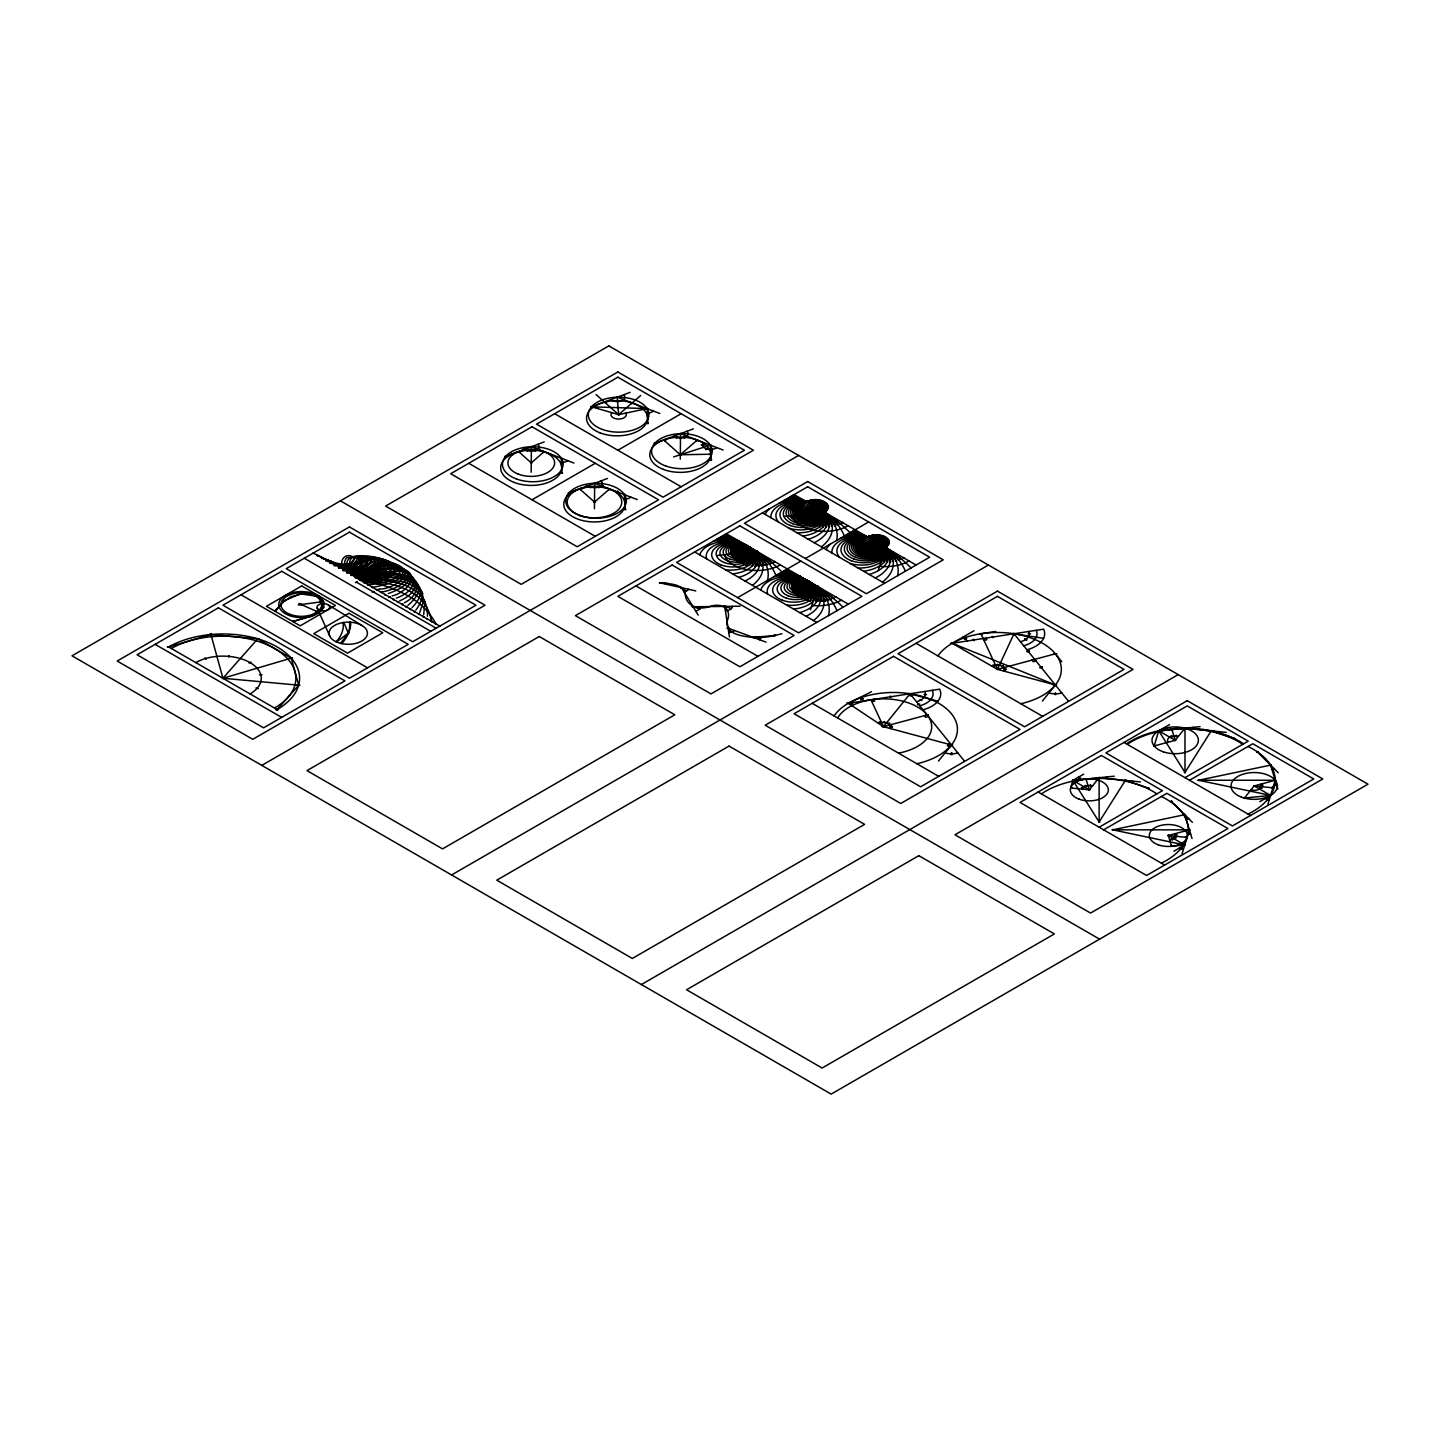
<?xml version="1.0" encoding="UTF-8"?>
<svg xmlns="http://www.w3.org/2000/svg" width="1440" height="1440" viewBox="0 0 1440 1440"><rect width="100%" height="100%" fill="white"/><g stroke="black" fill="none" stroke-linecap="round" stroke-linejoin="round"><path stroke-width="1.5" d="M531.162 472.23L531.414 446.742L573.984 463.068M594.432 508.752L594.666 483.264L637.254 499.59M680.292 459.18L680.526 433.692L723.114 450.018M755.28 566.064L756.828 551.34L736.704 542.232M823.068 526.932L824.616 512.208L804.492 503.1M816.282 601.29L817.83 586.548L797.706 577.458M884.07 562.158L885.618 547.416L865.494 538.326M884.016 723.006L884.25 721.53M1090.152 786.222L1090.494 784.764M1176.012 736.65L1176.336 735.192M423.72 614.466L424.854 601.524L420.066 591.588A38.664 22.32 0 0 0 403.974 582.12L385.434 579.114L359.946 580.032L343.764 567.558L334.656 565.416M228.726 657.126L229.122 655.668M1083.744 774.144L1072.908 780.408L1070.586 787.968L1089.324 789.876L1099.134 777.726L1106.802 777.726M1072.098 788.13L1070.856 787.104M1169.604 724.572L1158.75 730.836L1154.142 745.974L1175.184 740.304L1184.994 728.172L1192.662 728.172M1185.552 837.252L1187.334 836.532M1182.078 853.704L1189.368 829.836L1112.688 829.836L1184.742 844.974L1173.906 851.238M1271.412 787.68L1273.176 786.96M1267.938 804.132L1275.228 780.264L1198.548 780.264L1270.602 765.126L1273.23 769.284M752.22 565.848L756.828 551.34L734.958 543.69M820.008 526.716L824.616 512.208L802.728 504.558M810.468 609.786L817.83 586.548L795.96 578.916M878.238 570.654L885.618 547.416L863.748 539.784M348.75 632.97L348.984 631.638A61.956 35.766 0 0 0 350.712 623.628L350.658 622.242M419.778 612.396L423.27 601.884L422.442 593.658M973.962 630.774L952.272 643.302L997.452 669.384L1013.994 633.744L1043.622 638.334M1015.47 633.978L1015.074 634.824C1008.612 632.808 1018.782 633.204 1013.724 634.464M749.232 565.416L756.828 551.34L772.596 562.95M817.002 526.284L824.616 512.208L840.384 523.818M810.234 600.642L817.83 586.548L833.598 598.176M878.004 561.51L885.618 547.416L901.386 559.044M340.524 643.338L348.264 633.222L343.854 622.44M346.77 635.868L348.3 633.15L336.528 641.97M1114.236 776.196L1072.908 780.408L1099.134 822.006L1125.36 780.408L1132.56 781.92M1200.096 726.624L1158.75 730.836L1184.994 772.434L1211.22 730.836L1218.42 732.348M415.89 610.02C439.038 579.834 389.916 570.492 369.45 578.016C359.37 584.154 338.022 568.134 346.68 557.64C375.84 554.598 345.78 572.544 334.188 562.5M746.514 546.282L747.864 546.156M747.954 546.624L746.532 546.624M807.516 581.49L809.01 581.49M808.902 581.886L807.57 581.868M746.334 564.786L756.828 551.34L770.058 563.958M814.122 525.654L824.616 512.208L837.828 524.826M807.336 600.012L817.83 586.548L831.06 599.184M875.124 560.88L885.618 547.416L898.848 560.052M871.506 691.704L848.34 703.296L883.458 726.678L910.062 693.756L937.872 701.244M911.448 694.134L909.414 694.548M912.852 694.494L911.538 696.114L908.766 695.358M948.654 744.228L947.358 745.848L950.148 746.586M950.058 744.606L949.41 745.416L950.796 745.794M938.484 761.04L951.444 744.984L883.458 726.678L870.984 699.804M1053.99 684.612L1053.342 685.404L1054.728 685.782M1042.416 701.028L1055.376 684.972L952.272 643.302L1043.622 629.172A30.672 17.712 0 0 1 1026.954 649.8M412.092 607.518C440.298 578.952 389.16 567.558 369.036 577.458C359.1 585.702 337.734 564.804 351.144 556.956C380.628 556.182 348.696 573.048 337.374 563.796M257.742 638.802L222.93 678.258L210.924 634.536L168.696 646.956L277.146 709.56L298.674 685.188L291.258 658.152L257.742 638.802L210.924 634.536M1180.62 849.564L1181.79 848.25M1266.48 799.992L1267.65 798.678M527.112 451.278L528.336 449.982M590.382 487.8L591.606 486.504M676.242 438.228L677.466 436.932M705.69 449.55L706.95 448.254M706.14 449.694L707.4 448.416M743.598 563.958L756.828 551.34L767.322 564.786M811.386 524.826L824.616 512.208L835.11 525.654M804.6 599.184L817.83 586.548L828.324 600.012M872.388 560.052L885.618 547.416L896.112 560.88M408.006 605.304C442.944 575.388 382.806 564.858 363.042 578.898C349.182 580.14 341.028 550.764 363.348 556.56C379.35 571.266 336.06 567.63 330.912 561.222M405.936 606.546L406.8 606.402M538.362 450.288L539.784 449.064M544.176 451.638L531.252 462.87L518.544 451.566M545.454 452.124L543.33 452.376M630.126 392.346L591.534 406.8L618.624 414.648L640.656 395.514M633.438 403.38L631.314 403.632M601.2 486.648L602.622 485.424M601.632 486.81L603.036 485.586M609.57 488.988L594.486 502.092L579.654 488.88M610.848 489.474L608.724 489.726M616.104 492.372L617.526 491.148M616.536 492.534L617.94 491.31M663.732 439.992L680.328 454.752L697.212 440.082M698.472 440.586L696.348 440.82M294.75 621.018L311.4 616.176L323.37 607.23L318.96 596.466L314.874 594.702L302.904 593.532L290.772 596.79L282.78 602.19L275.274 610.902L284.58 600.66L300.348 593.838L319.158 596.592L323.82 601.776L322.92 607.482M404.37 602.712C424.926 592.938 417.582 569.862 395.226 571.356C384.804 570.708 374.544 573.624 365.094 577.764C357.588 583.38 349.92 569.358 351.486 562.41C355.626 554.238 369.954 554.004 375.3 560.7C373.86 571.482 357.876 569.52 349.65 568.638C336.024 570.06 341.784 550.278 353.142 556.956C358.128 567.234 336.042 564.318 330.678 561.132M316.332 611.262L316.566 612.306M402.822 603.864L401.706 604.098M741.06 562.95L756.828 551.34L764.442 565.416M808.848 523.818L824.616 512.208L832.212 526.284M802.062 598.176L817.83 586.548L825.444 600.642M869.85 559.044L885.618 547.416L893.214 561.51M1001.376 666.468L1003.014 665.334M1001.754 666.648L1003.41 665.532M313.074 553.014L314.046 553.014M314.01 553.5L328.5 560.412M168.228 646.704L169.182 646.704M169.146 647.208L168.246 647.208M317.286 555.444L318.258 555.444M318.168 555.984L317.358 555.966M321.516 557.874L332.01 561.762M322.38 558.414L321.534 558.378M325.728 560.304L326.7 560.304M337.392 564.282L325.728 560.79M210.456 634.284L211.41 634.284M211.41 634.77L210.474 634.788M329.94 562.752L330.912 562.752M329.94 563.238C341.262 565.254 366.066 575.46 371.394 559.89C357.606 547.65 346.068 571.302 359.946 580.032L439.452 625.932M505.188 456.138L506.16 456.138M506.16 456.624L505.224 456.642M334.17 565.182L335.124 565.182M591.048 406.566L592.002 406.566M335.034 565.722L334.224 565.704M591.912 407.106L591.102 407.088M530.928 446.49L531.882 446.49M284.094 600.408L285.066 600.408M531.864 446.994L531.018 447.03M338.382 567.612L339.354 567.612M285.03 600.912L284.202 600.948M339.246 568.152L338.418 568.116M299.862 593.604L300.834 593.604M616.788 396.936L617.742 396.936M300.798 594.108L299.898 594.108M617.742 397.404L616.806 397.422M274.788 610.668L275.76 610.668M275.76 611.154L274.824 611.172M342.594 570.042L343.566 570.042M343.53 570.546L342.702 570.582M346.824 572.49L347.778 572.49M347.76 572.994L346.824 572.976M300.852 604.314L301.806 604.314M301.716 604.854L300.906 604.836M530.766 462.636L531.738 462.636M351.036 574.92L352.008 574.92M531.702 463.14L530.838 463.158M318.474 596.232L319.446 596.232M351.972 575.424L351.072 575.424M319.41 596.736L318.474 596.718M355.248 577.35L356.22 577.35M618.138 414.414L619.11 414.414M257.256 638.568L258.228 638.568M356.112 577.89L355.284 577.854M619.11 414.9L618.174 414.918M258.192 639.072L257.256 639.054M292.86 621.09L293.832 621.09M359.478 579.798C366.534 574.29 392.94 572.004 382.626 559.638C369.486 551.79 351.9 565.65 359.91 579.87C388.926 585.288 421.254 595.62 435.87 623.862M293.796 621.594L292.968 621.63M360.396 580.302L359.568 580.32M560.736 457.938L561.69 457.938M561.672 458.424L560.772 458.424M322.884 606.978L323.856 606.978M363.69 582.228L364.662 582.228M323.748 607.518L313.326 615.348L293.634 621.27M310.824 615.978L311.796 615.978M364.626 582.732L363.69 582.714M646.596 408.366L647.55 408.366M311.76 616.482L310.824 616.446M647.532 408.87L646.65 408.888M367.902 584.658L368.874 584.658M368.766 585.198L367.974 585.18M222.444 678.024L223.416 678.024M223.38 678.51L222.552 678.546M372.114 587.088L373.086 587.088M373.086 587.574L372.114 587.574M561.51 472.68L562.482 472.68M562.446 473.184L561.6 473.22M376.344 589.536L377.298 589.536M377.28 590.04L376.398 590.058M647.37 423.108L648.324 423.108M648.234 423.648L647.424 423.63M380.556 591.966L381.528 591.966M381.492 592.47L380.556 592.452M384.768 594.396L385.254 594.648M385.65 594.936L384.84 594.918M290.772 657.918L291.744 657.918M388.998 596.844L390.366 596.682M291.744 658.404L290.808 658.422M389.862 597.366L389.052 597.348M393.21 599.274L394.182 599.274M394.146 599.778L393.318 599.814M568.458 492.66L569.412 492.66M569.376 493.164L568.458 493.146M397.422 601.704L398.394 601.704M399.636 600.876C434.592 585.414 401.598 560.16 377.406 572.166M654.3 443.088L655.272 443.088M398.358 602.208L397.458 602.208M348.714 633.474L347.814 633.474M655.272 443.574L654.3 443.574M594.18 483.03L595.152 483.03M595.044 483.552L594.252 483.534M402.588 604.638L401.706 604.656M680.04 433.458L681.012 433.458M680.976 433.962L680.04 433.944M406.728 607.104L405.936 607.104M410.076 609.012L411.048 609.012M411.012 609.516L410.184 609.552M414.306 611.442L415.26 611.442M415.26 611.928L414.324 611.946M298.188 684.936L299.16 684.936M594 501.858L594.972 501.858M299.16 685.422L298.224 685.44M594.882 502.38L594.036 502.344M418.518 613.872L419.49 613.872M419.382 614.412L418.572 614.394M679.842 454.518L680.814 454.518M680.778 455.022L679.878 455.022M422.73 616.32L423.702 616.32M423.666 616.824L422.802 616.842M276.678 709.326L277.632 709.326M623.988 494.46L624.96 494.46M277.614 709.83L276.768 709.866M624.96 494.946L624.024 494.964M427.878 619.254L427.014 619.272M709.848 444.888L710.82 444.888M710.784 445.392L709.884 445.392M431.172 621.18L432.126 621.18M432.126 621.666L431.208 621.684M435.384 623.628L436.356 623.628M436.248 624.15L435.42 624.132M624.762 509.202L625.734 509.202M438.966 625.698L439.938 625.698M625.698 509.706L624.834 509.724M439.83 626.22L439.002 626.184M710.622 459.63L711.594 459.63M711.558 460.134L710.658 460.134M736.218 541.998L737.19 541.998M738.27 540.648L739.242 540.648M734.472 543.456L735.444 543.456M733.032 545.04L734.004 545.04M737.082 542.52L736.29 542.502M735.444 543.942L734.508 543.96M731.934 546.696L732.906 546.696M733.896 545.58L733.068 545.544M806.058 501.516L807.012 501.516A13.158 7.596 0 0 1 826.506 508.482A13.158 7.596 0 0 1 806.454 514.746A13.158 7.596 0 0 1 807.084 501.588M732.798 547.236L732.006 547.218M804.006 502.848L804.978 502.848M731.196 548.424L732.168 548.424M802.26 504.324L803.214 504.324M800.82 505.908L801.792 505.908M732.132 548.928L731.268 548.946M730.836 550.206L731.79 550.206M799.722 507.564L800.694 507.564M800.694 508.05L799.758 508.068M798.984 509.292L799.956 509.292M730.836 551.988L731.79 551.988M798.606 511.074L799.578 511.074M731.196 553.752L732.168 553.752M799.542 511.578L798.606 511.542M798.606 512.856L799.578 512.856M799.578 513.324L798.606 513.324M731.934 555.48L732.906 555.48M798.984 514.62L799.956 514.62M799.92 515.124L799.02 515.124M733.032 557.154L734.004 557.154M799.722 516.348L800.694 516.348M733.968 557.658L733.068 557.658M734.472 558.72L735.444 558.72M800.82 518.022L801.792 518.022M736.218 560.196L737.19 560.196M802.26 519.588L803.214 519.588M737.082 560.736L736.29 560.718M803.214 520.074L802.26 520.074M738.27 561.528L739.242 561.528M804.006 521.064L804.978 521.064M756.342 551.088L757.314 551.088M739.134 562.068L738.342 562.05M804.942 521.568L804.042 521.568M757.314 551.574L756.342 551.574M740.574 562.716L741.546 562.716M806.058 522.396L807.012 522.396M824.13 511.956L825.102 511.956M825.066 512.46L824.184 512.478M743.13 563.724L744.084 563.724M808.362 523.584L809.334 523.584M744.048 564.228L743.184 564.246M745.848 564.552L746.82 564.552M810.9 524.592L811.872 524.592M746.784 565.056L745.884 565.056M748.746 565.182L749.7 565.182M813.636 525.42L814.608 525.42M751.734 565.614L752.706 565.614M816.516 526.05L817.488 526.05M819.522 526.482L820.494 526.482M755.73 566.334L754.902 566.352M757.89 565.83L758.862 565.83M822.582 526.698L823.554 526.698M760.95 565.614L761.922 565.614M825.678 526.698L826.632 526.698M763.956 565.182L764.91 565.182M766.836 564.552L767.808 564.552M828.738 526.482L829.71 526.482M769.572 563.724L770.544 563.724M772.11 562.716L773.082 562.716M774.414 561.528L775.386 561.528M831.726 526.05L832.698 526.05M770.544 564.21L769.608 564.228M773.046 563.22L772.218 563.238M775.278 562.068L774.486 562.05M834.624 525.42L835.578 525.42M835.56 525.924L834.624 525.906M837.36 524.592L838.314 524.592M839.898 523.584L840.852 523.584M842.202 522.396L843.174 522.396M838.296 525.096L837.45 525.132M840.762 524.106L839.952 524.088M843.066 522.936L842.274 522.918M797.22 577.206L798.192 577.206M799.272 575.874L800.244 575.874M795.474 578.682L796.446 578.682M794.034 580.248L795.006 580.248M800.244 576.36L799.308 576.378M792.936 581.922L793.908 581.922M867.06 536.742L868.014 536.742A13.158 7.596 0 0 1 887.508 543.69A13.158 7.596 0 0 1 867.456 549.972A13.158 7.596 0 0 1 868.086 536.796M793.908 582.408L792.936 582.408M865.008 538.074L865.98 538.074M792.198 583.65L793.17 583.65M863.262 539.55L864.216 539.55M867.996 537.246L867.15 537.282M861.822 541.116L862.794 541.116M865.944 538.578L865.008 538.56M793.08 584.19L792.234 584.154M791.838 585.414L792.792 585.414M860.724 542.79L861.696 542.79M861.66 543.294L860.724 543.276M859.986 544.518L860.958 544.518M791.838 587.196L792.792 587.196M792.792 587.682L791.874 587.7M859.608 546.282L860.58 546.282M792.198 588.978L793.17 588.978M859.608 548.064L860.58 548.064M793.08 589.518L792.234 589.482M792.936 590.706L793.908 590.706M859.986 549.846L860.958 549.846M793.908 591.192L792.936 591.192M860.724 551.574L861.696 551.574M794.898 592.902L794.106 592.884M861.66 552.078L860.724 552.06M795.474 593.946L796.446 593.946M861.822 553.23L862.794 553.23M796.41 594.45L795.474 594.432M797.22 595.422L798.192 595.422M798.192 595.89L797.22 595.89M799.272 596.754L800.244 596.754M865.008 556.272L865.98 556.272M817.344 586.314L818.316 586.314M800.244 597.222L799.308 597.258M801.576 597.924L802.548 597.924M867.06 557.622L868.014 557.622M802.512 598.428L801.684 598.464M885.132 547.182L886.104 547.182M868.014 558.09L867.06 558.09M885.996 547.722L885.168 547.686M804.132 598.95L805.086 598.95M869.364 558.792L870.336 558.792M870.228 559.332L869.436 559.314M806.85 599.778L807.822 599.778M807.732 600.3L806.886 600.264M809.748 600.408L810.702 600.408M874.638 560.628L875.61 560.628M810.612 600.948L809.802 600.93M812.736 600.822L813.708 600.822M877.536 561.276L878.49 561.276M815.814 601.038L816.768 601.038M880.524 561.69L881.496 561.69M816.768 601.524L815.814 601.524M818.892 601.038L819.864 601.038M883.584 561.906L884.556 561.906M821.952 600.822L822.924 600.822M884.448 562.446L883.656 562.428M822.924 601.308L821.952 601.308M886.68 561.906L887.634 561.906M824.958 600.408L825.912 600.408M887.616 562.41L886.734 562.428M825.894 600.912L824.958 600.894M827.838 599.778L828.81 599.778M889.74 561.69L890.712 561.69M830.574 598.95L831.546 598.95M828.81 600.246L827.874 600.264M833.112 597.924L834.084 597.924M890.676 562.194L889.74 562.176M835.416 596.754L836.388 596.754M892.728 561.276L893.7 561.276M831.51 599.436L830.574 599.418M895.626 560.628L896.598 560.628M896.562 561.132L895.716 561.168M898.362 559.8L899.316 559.8M900.9 558.792L901.854 558.792M903.204 557.622L904.176 557.622M1072.422 780.156L1073.376 780.156M1073.376 780.642L1072.458 780.66M1158.282 730.584L1159.236 730.584M1159.218 731.088L1158.3 731.088M1098.648 777.492L1099.62 777.492M1099.512 778.032L1098.72 778.014M1153.656 745.74L1154.61 745.74M1154.61 746.226L1153.674 746.244M1184.508 727.92L1185.462 727.92M1185.444 728.424L1184.508 728.406M1088.838 789.642L1089.792 789.642M1089.792 790.128L1088.874 790.146M1174.698 740.07L1175.652 740.07M1175.634 740.574L1174.716 740.574M1124.874 780.156L1125.846 780.156M1125.81 780.66L1124.874 780.642M1210.734 730.584L1211.706 730.584M1211.67 731.088L1210.77 731.088M1147.932 787.842L1148.904 787.842M1148.814 788.382L1147.968 788.346M1098.648 821.772L1099.62 821.772M1233.792 738.288L1234.764 738.288M1099.62 822.258L1098.648 822.258M1234.728 738.792L1233.828 738.792M1184.508 772.2L1185.462 772.2M1185.444 772.704L1184.508 772.686M1112.202 829.602L1113.174 829.602M1113.138 830.088L1112.274 830.106M1198.062 780.03L1199.034 780.03M1198.998 780.534L1198.134 780.552M1170.954 801.126L1171.908 801.126M1171.908 801.612L1170.972 801.63M1256.814 751.572L1257.768 751.572M1257.768 752.04L1256.814 752.04M1184.274 814.446L1185.228 814.446M1185.192 814.95L1184.274 814.932M1270.116 764.874L1271.088 764.874M1270.998 765.414L1270.152 765.378M1167.84 835.254L1168.812 835.254M1168.776 835.758L1167.84 835.74M1253.7 785.682L1254.672 785.682M1254.564 786.222L1253.736 786.186M1188.882 829.602L1189.854 829.602M1189.818 830.088L1188.918 830.088M1243.89 797.832L1244.862 797.832M1244.826 798.336L1243.89 798.318M1274.742 780.03L1275.714 780.03M1275.678 780.534L1274.85 780.57M1184.274 844.74L1185.228 844.74M1185.192 845.244L1184.274 845.226M1270.116 795.168L1271.088 795.168M1271.052 795.672L1270.152 795.672M355.428 582.642L357.246 581.598M249.138 663.12L250.938 662.076M532.008 499.806L595.278 463.284M617.868 450.234L681.138 413.712M372.312 592.38L374.112 591.336M434.934 628.542L436.734 627.498M261.792 765.396L798.624 455.454M738.756 561.762L756.828 551.34L761.436 565.848M806.544 522.63L824.616 512.208L829.224 526.716M737.622 597.636L800.892 561.114M805.41 558.504L868.662 521.982M799.758 596.988L817.83 586.548L822.438 601.074M867.546 557.856L885.618 547.416L890.226 561.942M451.584 874.962L988.416 565.038M887.976 724.068L889.794 723.024M641.376 984.546L1178.208 674.604M1099.134 827.226L1162.386 790.704L1101.384 755.478L1020.042 802.44L1146.582 875.484L1227.924 828.54L1166.904 793.314L1103.652 829.836M1184.994 777.654L1248.246 741.132L1187.244 705.906L1105.902 752.868L1232.442 825.93L1313.766 778.968L1252.764 743.742L1189.512 780.264M1259.766 801.666L1270.602 795.402L1254.186 785.934L1244.376 798.084L1270.602 795.402L1198.548 780.264M360.36 579.816C346.176 568.962 363.294 548.442 377.46 559.35C382.59 576.468 348.192 569.682 338.868 567.864M396.414 598.104C428.562 586.224 409.068 561.636 382.338 569.682C376.758 570.906 371.466 573.21 366.534 576.036C361.332 581.094 357.966 579.276 357.156 572.418C353.754 561.276 367.884 554.454 377.028 557.946C391.68 564.822 371.304 572.184 365.112 576.18C355.77 586.836 358.38 564.03 365.076 561.762C371.52 555.444 394.038 557.388 387.306 569.376C377.334 577.332 363.438 575.388 351.522 575.154M849.348 703.98L850.5 703.386L849.492 702.72M850.338 704.646L852.66 703.476L850.644 702.144M804.492 521.298L824.616 512.208L826.146 526.932M736.704 560.43L756.828 551.34L758.376 566.064M865.494 556.524L885.618 547.416L887.166 562.158M797.706 595.656L817.83 586.548L819.378 601.29M392.166 595.89C406.422 592.83 423.27 573.318 399.708 568.044C380.682 564.948 362.376 577.062 343.08 570.294M605.232 402.732L606.51 402.246L605.682 401.508M505.674 456.372L544.266 441.918M519.372 452.304L520.65 451.818L519.822 451.08M654.786 443.322L693.396 428.868M664.56 440.73L665.856 440.244L665.01 439.506M568.926 492.894L607.536 478.44M580.482 489.636L581.778 489.15L580.95 488.412A30.51 17.604 0 0 0 577.476 518.958A30.51 17.604 0 0 0 624.906 505.512A30.51 17.604 0 0 0 581.022 488.52M388.35 593.514C442.08 574.74 377.946 548.478 360.216 579.744C385.758 581.832 424.458 586.71 430.866 618.534M802.728 519.84L824.616 512.208A18.072 10.44 0 0 0 797.49 503.154A18.072 10.44 0 0 0 797.49 521.244A18.072 10.44 0 0 0 824.616 512.208L801.306 506.142M734.958 558.972L756.828 551.34L733.518 545.274M863.748 555.048L885.618 547.416A18.072 10.44 0 0 0 858.51 538.38A18.072 10.44 0 0 0 858.51 556.452A18.072 10.44 0 0 0 885.618 547.416L862.308 541.368M795.96 594.18L817.83 586.548L794.52 580.5M964.44 639.234L966.654 638.496M673.632 456.912L710.334 445.122L711.108 459.882M860.634 699.372L862.884 698.67M860.868 699.624L863.136 698.94M1164.42 729.126L1166.688 728.442M1078.578 778.698L1080.846 778.014M377.082 572.022L364.896 573.732L347.292 572.724M291.258 658.152L222.93 678.258L298.674 685.188M382.554 591.768C393.012 590.598 418.734 578.538 401.94 567.9C394.092 564.84 385.164 565.452 377.352 568.296C373.932 569.556 370.692 571.338 367.74 573.48C365.67 575.496 356.364 581.022 363.33 580.032C387.882 578.664 428.832 583.578 427.446 616.23M1026.972 651.546L1029.276 650.934M1027.188 651.816L1029.492 651.186M995.724 631.458L980.91 633.744L997.452 669.384L1055.376 653.796L1061.856 661.824M1035.99 660.978L1033.2 661.716L1031.904 660.114M1039.878 667.53L1042.2 666.918M1040.094 667.8L1042.416 667.17M917.46 704.646L919.764 704.034M883.458 726.678L927.162 714.924M928.458 716.526L925.668 717.282L924.372 715.662M801.126 518.202A15.534 8.964 0 0 0 824.85 510.876A15.534 8.964 0 0 0 802.026 502.668A15.534 8.964 0 0 0 801.126 518.202L824.616 512.208L800.208 507.816M733.518 557.388L756.828 551.34L732.42 546.948M862.128 553.41A15.534 8.964 0 0 0 885.87 546.102A15.534 8.964 0 0 0 863.028 537.894A15.534 8.964 0 0 0 862.128 553.41L885.618 547.416L861.21 543.024M794.52 592.614L817.83 586.548L793.422 582.156M695.772 590.904L660.348 582.912C668.934 583.956 680.886 583.218 685.08 592.506C685.206 606.006 697.86 610.326 709.398 606.708C721.53 602.118 732.924 608.598 726.84 621.972C726.75 634.986 743.418 636.408 753.156 637.38A43.902 25.344 0 0 0 774.882 635.454L781.956 633.744M379.944 589.032C392.346 589.338 418.068 573.714 396.972 564.552C388.818 561.258 379.152 562.428 371.646 566.856C366.804 570.042 352.584 583.614 367.47 579.474M379.422 589.158L378.378 589.41M596.052 394.56L618.624 414.648L647.082 408.6L647.856 423.36M1112.688 829.836L1184.742 814.698L1187.37 818.856M374.22 587.052C437.616 575.19 379.188 546.606 359.946 578.736C361.548 535.374 431.118 575.118 368.064 579.618M800.208 516.582L824.616 512.208L799.47 509.544M732.42 555.732L756.828 551.34L731.682 548.676M861.21 551.808L885.618 547.416L860.472 544.752M793.422 590.94L817.83 586.548L792.684 583.902M983.934 640.242L986.886 639.774L986.094 638.064M848.34 703.296L939.69 689.166A30.672 17.712 0 0 1 923.022 709.812M871.776 701.514L874.746 701.046L873.954 699.336M371.394 584.496C436.572 577.98 369.882 537.12 360.036 579.384C359.64 565.092 376.362 555.498 388.818 561.402C401.058 577.962 364.986 577.764 355.734 577.602M370.854 584.568L369.486 584.748M320.868 601.128L319.914 602.01M298.224 604.98L321.156 601.848M784.386 516.456L824.616 512.208L799.092 511.308M716.598 555.588L756.828 551.34L731.304 550.44M860.472 550.08L885.618 547.416L860.094 546.534M792.684 589.212L817.83 586.548L792.324 585.666M1172.142 730.368L1173.384 729.342M1086.282 779.94L1087.524 778.914M1171.368 845.442L1173.15 846.162M259.542 674.91L262.062 674.676M365.004 582.39C383.868 587.304 418.968 560.808 379.332 562.248C370.296 563.382 361.674 572.472 360.504 579.942C372.114 578.16 383.94 576.558 395.676 578.088A35.622 20.574 0 0 1 422.712 593.622M774.882 635.472L753.156 637.38L760.788 637.848M1260.522 785.448L1263.06 785.25M1174.662 835.02L1177.2 834.822M799.092 513.09L824.616 512.208M731.304 552.222L756.828 551.34M860.094 548.316L885.618 547.416M792.324 587.448L817.83 586.548M680.328 454.752L710.82 454.23M710.856 455.112L709.29 454.248M740.07 606.204L693.126 606.78L699.894 608.85M1028.052 633.744L1030.608 633.744M1003.842 669.24L1006.398 669.24M1003.842 669.528L1006.398 669.528M889.848 726.39L892.404 726.39M889.848 726.678L892.404 726.678M889.848 726.984L892.404 726.984M701.406 444.78L703.962 444.834M701.388 445.068L703.944 445.122M591.534 406.8L647.082 408.6M924.066 694.458L926.622 694.584M660.348 582.912L667.98 583.434M1226.322 732.366L1184.994 728.172L1184.994 772.434M1272.924 787.842L1254.186 785.934L1275.228 780.264L1275.228 784.692M1140.462 781.938L1099.134 777.726L1099.134 822.006M1187.064 837.414L1168.326 835.506L1171.638 846.306L1184.742 844.974L1168.326 835.506L1189.368 829.836L1189.368 834.264M747.342 545.94C742.86 544.77 747.486 549.882 747.954 546.246M808.128 581.112C803.61 580.788 809.154 584.262 809.154 581.652M997.452 669.384L1055.376 684.972M255.96 687.978L258.228 688.644M1259.856 787.626L1262.124 788.31M1081.386 787.5L1083.654 788.184M1173.996 837.198L1176.264 837.882M731.466 608.526L724.734 606.402L729.45 636.948M334.638 562.95L332.226 562.122M1211.22 730.836L1234.278 738.522M1125.36 780.408L1148.418 788.094M322.47 557.874L317.772 555.678M331.272 561.78L328.572 560.322M766.08 642.15L728.1 628.128L730.53 632.322M330.804 561.6L322.002 558.126M659.844 413.496L617.256 397.17L618.624 414.648M298.8 603.432L317.34 611.712M1024.938 638.856L1026.882 639.81M1024.596 639.072L1026.558 640.026M313.56 553.248L313.074 553.482M794.106 494.586L916.11 565.038M1158.75 730.836L1175.184 740.304L1171.872 729.504M762.48 512.856L884.484 583.29M554.616 413.712L681.138 486.756M1123.992 742.428L1250.514 815.49M726.318 533.718L848.34 604.17M916.11 643.302L1042.65 716.346M694.692 551.988L816.696 622.422M1072.908 780.408L1089.324 789.876L1086.012 779.076M919.998 699.498L921.816 700.542M468.756 463.284L595.278 536.328M1038.132 792L1164.654 865.062M635.958 585.9L757.962 656.334M812.178 703.296L938.718 776.358M340.416 500.85L1099.584 939.15M356.346 582.12L435.834 628.02M304.272 558.252L430.794 631.296M241.002 594.774L367.524 667.818M155.142 644.346L281.682 717.39M328.014 604.692L362.214 625.626M686.178 591.192L681.498 587.682L698.202 615.132M586.674 485.37L588.078 486.612M586.26 485.532L587.646 486.774M522.99 449.01L524.376 450.252M511.416 453.348L512.802 454.59M1257.282 751.806L1278.27 772.794M1171.44 801.378L1192.41 822.366M992.988 664.92L994.266 666.198M683.532 436.95L684.738 438.246M597.672 486.522L598.878 487.818M534.402 450L535.608 451.296M879.498 722.052L880.686 723.348M879.048 722.196L880.236 723.492M1171.044 735.732L1172.232 737.046M1171.278 838.782L1172.466 840.078M1085.184 785.304L1086.372 786.618M204.948 657.882L206.1 659.196M1013.994 633.744L1068.336 701.028M910.062 693.756L964.404 761.04M992.304 636.336L992.97 637.758M973.296 639.288L973.962 640.71M890.19 696.06L890.856 697.482M317.178 608.148L329.706 635.994M1270.602 765.126L1277.892 788.994M1184.742 814.698L1192.032 838.548M430.92 618.696L431.658 621.432M624.474 494.694L625.248 509.454M561.222 458.172L561.996 472.914M1055.628 693.09L1055.628 694.566M1055.124 693.09L1055.124 694.566M997.452 664.218L997.452 665.694M952.2 753.102L952.2 754.578M951.696 753.102L951.696 754.578M951.192 753.102L951.192 754.578M1127.25 744.336A75.528 43.596 0 0 1 1242.72 744.336M1175.274 833.634A7.668 4.428 0 0 1 1169.658 839.862M1161.378 796.5A75.528 43.596 0 0 1 1161.378 863.172M1188.576 818.532A7.668 4.428 0 0 1 1186.074 819.054M1190.7 834.192A7.668 4.428 0 0 1 1188.036 834.192M1183.41 849.33A7.668 4.428 0 0 1 1179.324 848.106M1269.27 799.776A7.668 4.428 0 0 1 1265.184 798.534M1276.56 784.62A7.668 4.428 0 0 1 1273.896 784.62M1274.436 768.96A7.668 4.428 0 0 1 1271.934 769.482M1081.764 789.12A7.668 4.428 0 0 1 1092.564 785.862M1041.408 793.89A75.528 43.596 0 0 1 1156.86 793.89M1106.676 776.97A7.668 4.428 0 0 1 1106.676 778.5M1078.326 777.276A7.668 4.428 0 0 1 1080.45 779.634M1132.902 781.164A7.668 4.428 0 0 1 1132.002 782.622M1248.066 746.46A76.68 44.28 0 0 1 1248.066 814.068M1261.134 784.062A7.668 4.428 0 0 1 1259.604 789.066A7.668 4.428 0 0 1 1250.946 789.948M1164.186 727.704A7.668 4.428 0 0 1 1166.31 730.062M1218.762 731.61A7.668 4.428 0 0 1 1217.862 733.05M1168.218 742.176A7.668 4.428 0 0 1 1169.748 737.19A7.668 4.428 0 0 1 1178.424 736.308M1192.536 727.398A7.668 4.428 0 0 1 1192.536 728.928M1126.44 743.85A76.68 44.28 0 0 1 1243.548 743.85M924.876 691.47A15.336 8.856 0 0 1 916.542 701.784M878.436 723.348A7.668 4.428 0 0 1 888.084 723.15A7.668 4.428 0 0 1 890.424 728.55M837.648 718.002A48.204 27.828 0 0 1 917.55 707.004A48.204 27.828 0 0 1 898.488 753.138M859.914 697.5A15.336 8.856 0 0 1 863.154 701.01M963.108 637.038A15.336 8.856 0 0 1 967.086 640.998M1061.856 693A15.336 8.856 0 0 1 1048.896 693M1028.808 631.458A15.336 8.856 0 0 1 1020.474 641.772M623.7 394.758A7.668 4.428 0 0 1 621.432 400.878A7.668 4.428 0 0 1 610.83 399.582M716.724 447.57A7.668 4.428 0 0 1 706.086 448.812A7.668 4.428 0 0 1 703.944 442.674M686.952 431.28A7.668 4.428 0 0 1 684.702 437.418A7.668 4.428 0 0 1 674.1 436.104M653.454 411.048A7.668 4.428 0 0 1 647.298 413.028M625.824 413.118A7.668 4.428 0 0 1 618.192 419.076A7.668 4.428 0 0 1 611.766 412.668M537.84 444.33A7.668 4.428 0 0 1 535.572 450.45A7.668 4.428 0 0 1 524.97 449.154M601.11 480.852A7.668 4.428 0 0 1 598.842 486.972A7.668 4.428 0 0 1 588.24 485.676M630.864 497.142A7.668 4.428 0 0 1 624.708 499.122M567.612 460.62A7.668 4.428 0 0 1 561.456 462.6M724.77 534.618A211.302 121.986 0 0 1 782.01 572.022M723.168 535.554A105.264 60.768 0 0 1 775.962 575.514M721.404 536.562A69.75 40.266 0 0 1 767.484 580.392M719.388 537.732A51.858 29.934 0 0 1 752.472 585.342M716.832 539.208A41.022 23.688 0 0 1 757.008 554.274A41.022 23.688 0 0 1 745.038 581.058M712.854 541.512A33.696 19.458 0 0 1 755.082 552.402A33.696 19.458 0 0 1 738.684 577.386M699.732 554.886A28.404 16.398 0 0 1 729.342 541.332A28.404 16.398 0 0 1 756.054 556.758A28.404 16.398 0 0 1 732.582 573.858M706.734 558.936A24.354 14.058 0 0 1 728.892 542.034A24.354 14.058 0 0 1 754.866 557.028A24.354 14.058 0 0 1 725.58 569.826M792.828 495.324A211.68 122.22 0 0 1 850.068 532.728M791.514 496.08A106.038 61.218 0 0 1 844.38 536.004M790.11 496.908A70.902 40.932 0 0 1 836.622 540.486M788.508 497.826A53.406 30.834 0 0 1 821.376 546.858M786.6 498.924A42.966 24.804 0 0 1 826.938 515.25A42.966 24.804 0 0 1 814.212 542.718M784.026 500.418A36.036 20.808 0 0 1 825.66 513.702A36.036 20.808 0 0 1 808.2 539.244M778.95 503.334A31.14 17.982 0 0 1 824.22 511.632A31.14 17.982 0 0 1 802.692 536.076M765.198 514.422A31.14 17.982 0 0 1 769.104 509.022M770.886 517.698A27.504 15.876 0 0 1 797.904 501.048A27.504 15.876 0 0 1 825.858 517.176A27.504 15.876 0 0 1 797.004 532.782M778.752 522.252A24.714 14.256 0 0 1 796.662 501.534A24.714 14.256 0 0 1 825.012 517.896A24.714 14.256 0 0 1 789.12 528.246M839.754 557.478A24.714 14.256 0 0 1 857.664 536.76A24.714 14.256 0 0 1 886.014 553.122A24.714 14.256 0 0 1 850.14 563.454M831.888 552.924A27.504 15.876 0 0 1 858.906 536.274A27.504 15.876 0 0 1 886.86 552.402A27.504 15.876 0 0 1 858.006 568.008M839.952 538.56A31.14 17.982 0 0 1 885.222 546.858A31.14 17.982 0 0 1 863.694 571.284M826.2 549.648A31.14 17.982 0 0 1 830.106 544.248M845.028 535.626A36.036 20.808 0 0 1 886.662 548.928A36.036 20.808 0 0 1 869.202 574.47M847.602 534.15A42.966 24.804 0 0 1 887.94 550.458A42.966 24.804 0 0 1 875.214 577.944M849.51 533.034A53.406 30.834 0 0 1 882.378 582.066M851.112 532.116A70.902 40.932 0 0 1 897.624 575.712M852.516 531.306A106.038 61.218 0 0 1 905.382 571.23M853.848 530.55A211.68 122.22 0 0 1 911.07 567.936M767.736 594.162A24.354 14.058 0 0 1 789.894 577.26A24.354 14.058 0 0 1 815.868 592.236A24.354 14.058 0 0 1 786.582 605.034M760.734 590.112A28.404 16.398 0 0 1 790.344 576.558A28.404 16.398 0 0 1 817.074 591.984A28.404 16.398 0 0 1 793.584 609.084M773.856 576.72A33.696 19.458 0 0 1 816.084 587.628A33.696 19.458 0 0 1 799.686 612.594M777.834 574.434A41.022 23.688 0 0 1 818.01 589.482A41.022 23.688 0 0 1 806.04 616.266M780.39 572.958A51.858 29.934 0 0 1 813.474 620.568M782.406 571.788A69.75 40.266 0 0 1 828.486 615.618M784.17 570.762A105.264 60.768 0 0 1 836.964 610.722M785.772 569.844A211.302 121.986 0 0 1 843.012 607.248M848.106 525.762A33.228 19.188 0 0 1 814.716 530.514A33.228 19.188 0 0 1 791.928 515.664M909.108 560.988A33.228 19.188 0 0 1 879.624 566.298M841.338 600.12A33.228 19.188 0 0 1 811.836 605.43M780.318 564.894A33.228 19.188 0 0 1 746.946 569.646A33.228 19.188 0 0 1 724.14 554.796M992.034 666.252A7.668 4.428 0 0 1 1001.862 665.766A7.668 4.428 0 0 1 1004.4 671.256M1036.224 630.306A23.004 13.284 0 0 1 1023.714 645.786M937.962 655.92A63.9 36.9 0 0 1 1042.65 643.302A63.9 36.9 0 0 1 1020.798 703.728M957.924 753.012A15.336 8.856 0 0 1 944.964 753.012M932.292 690.318A23.004 13.284 0 0 1 919.782 705.798M834.03 715.914A63.9 36.9 0 0 1 938.718 703.296A63.9 36.9 0 0 1 916.866 763.74M700.776 606.69A7.668 4.428 0 0 1 695.664 610.956M732.402 606.294A7.668 4.428 0 0 1 725.418 610.812M734.562 630.504A7.668 4.428 0 0 1 728.766 632.538M760.734 636.714A7.668 4.428 0 0 1 759.618 639.774M688.626 589.284A7.668 4.428 0 0 1 684.036 591.858M250.038 693.918A38.34 22.14 0 0 0 258.354 669.78L257.184 668.304A38.34 22.14 0 0 0 240.336 658.53L237.6 657.81A38.34 22.14 0 0 0 195.822 662.598M171.36 648.486A72.936 42.102 0 0 1 274.5 648.486A72.936 42.102 0 0 1 274.5 708.03M168.696 646.956A76.68 44.28 0 0 1 277.146 646.956A76.68 44.28 0 0 1 277.146 709.56M349.488 622.17A67.554 39.006 0 0 1 341.712 643.626M343.116 622.548A61.146 35.298 0 0 1 336.15 641.79M167.436 646.902L169.974 647.01L167.454 646.794M209.664 634.482L212.202 634.536L209.664 634.428M256.464 638.748L259.02 638.802L256.482 638.712M275.886 709.506L278.424 709.56L275.886 709.452M289.98 658.098L292.536 658.152L289.998 658.044M297.396 685.134L299.952 685.242L297.414 685.026M659.466 582.876L661.248 582.912L659.466 582.876M680.598 587.646L682.38 587.682L680.598 587.61M692.226 606.744L694.008 606.78L692.226 606.744M723.852 606.366L725.634 606.438L723.87 606.276M727.2 628.092L728.982 628.128L727.2 628.092M752.274 637.344L754.056 637.38L752.274 637.344M774 635.436L775.782 635.472L774 635.4M847.062 703.242L849.618 703.296L847.062 703.242M869.706 699.75L872.262 699.804L869.724 699.696M882.198 726.624L884.736 726.732L882.216 726.534M908.784 693.702L911.34 693.81L908.82 693.594M925.884 714.87L928.44 714.924L925.902 714.816M950.994 643.248L953.55 643.302L950.994 643.194M950.166 744.93L952.722 744.984L950.184 744.876M979.65 633.69L982.188 633.798L979.668 633.6M1054.098 653.742L1056.654 653.796L1054.098 653.742M1054.098 684.936L1056.654 685.026L1054.134 684.828M608.832 345.888L72 655.812L831.168 1094.112L1368 784.188L608.832 345.888M349.452 526.932L117.18 661.032L252.756 739.314L485.028 605.214L349.452 526.932M617.868 371.97L385.614 506.07L521.172 584.334L753.444 450.234L617.868 371.97M218.412 607.824L137.07 654.768L263.592 727.83L344.934 680.868L218.412 607.824M281.682 571.284L222.93 605.214L349.452 678.258L408.204 644.346L281.682 571.284M349.452 532.152L286.2 568.674L412.722 641.736L475.992 605.214L349.452 532.152M532.008 426.762L450.684 473.724L577.206 546.768L658.548 499.806L532.008 426.762M617.868 377.19L536.544 424.152L663.066 497.196L744.408 450.234L617.868 377.19M301.68 585.972L266.436 606.312L300.204 625.824L335.448 605.466L301.68 585.972M349.002 613.296L313.758 633.636L347.526 653.148L382.77 632.79L349.002 613.296M539.244 636.516L306.972 770.616L442.548 848.88L674.82 714.78L539.244 636.516M807.66 481.536L575.406 615.636L710.964 693.918L943.236 559.818L807.66 481.536M672.102 565.038L617.868 596.34L739.89 666.774L794.106 635.472L672.102 565.038M739.89 525.888L676.62 562.428L798.624 632.862L861.894 596.34L739.89 525.888M807.66 486.756L744.408 523.296L866.412 593.73L929.682 557.208L807.66 486.756M729.036 746.082L496.764 880.182L632.34 958.464L864.594 824.364L729.036 746.082M997.452 591.12L765.18 725.22L900.756 803.484L1133.028 669.384L997.452 591.12M893.52 656.334L794.106 713.736L920.628 786.78L1020.042 729.396L893.52 656.334M997.452 596.34L898.038 653.742L1024.578 726.786L1123.992 669.384L997.452 596.34M918.828 855.666L686.556 989.766L822.132 1068.03L1054.386 933.93L918.828 855.666M1187.244 700.686L954.972 834.786L1090.548 913.068L1322.82 778.968L1187.244 700.686M885.582 547.128L885.528 547.056A17.082 9.864 0 0 0 860.202 538.236A17.082 9.864 0 0 0 859.878 555.3A17.082 9.864 0 0 0 885.654 546.93L885.654 547.128M1158.174 844.776A19.026 10.98 0 0 0 1187.334 835.938A19.026 10.98 0 0 0 1159.488 825.786A19.026 10.98 0 0 0 1158.174 844.776M1241.334 797.094A23.22 13.41 0 0 0 1277.352 786.78A23.22 13.41 0 0 0 1243.872 773.928A23.22 13.41 0 0 0 1241.334 797.094M1079.298 799.218A19.026 10.98 0 0 0 1108.332 790.236A19.026 10.98 0 0 0 1080.342 780.21A19.026 10.98 0 0 0 1079.298 799.218M1163.412 751.86A23.22 13.41 0 0 0 1198.386 740.412A23.22 13.41 0 0 0 1163.736 728.658A23.22 13.41 0 0 0 1163.412 751.86M602.514 429.48A30.312 17.496 0 0 0 648.918 415.296A30.312 17.496 0 0 0 604.44 399.186A30.312 17.496 0 0 0 602.514 429.48M663.336 469.386A30.51 17.604 0 0 0 710.766 455.94A30.51 17.604 0 0 0 666.882 438.948A30.51 17.604 0 0 0 663.336 469.386M665.784 466.002A30.312 17.496 0 0 0 712.188 451.818A30.312 17.496 0 0 0 667.71 435.708A30.312 17.496 0 0 0 665.784 466.002M600.066 432.864A30.51 17.604 0 0 0 647.496 419.418A30.51 17.604 0 0 0 603.63 402.426A30.51 17.604 0 0 0 600.066 432.864M579.294 515.16A27.27 15.732 0 0 0 621.684 503.154A27.27 15.732 0 0 0 582.48 487.962A27.27 15.732 0 0 0 579.294 515.16M579.924 515.574A30.312 17.496 0 0 0 626.328 501.39A30.312 17.496 0 0 0 581.85 485.28A30.312 17.496 0 0 0 579.924 515.574M518.238 474.084A23.364 13.5 0 0 0 554.562 463.788A23.364 13.5 0 0 0 520.956 450.774A23.364 13.5 0 0 0 518.238 474.084M516.654 479.052A30.312 17.496 0 0 0 563.076 464.868A30.312 17.496 0 0 0 518.58 448.758A30.312 17.496 0 0 0 516.654 479.052M514.206 482.436A30.51 17.604 0 0 0 561.636 468.99A30.51 17.604 0 0 0 517.77 451.998A30.51 17.604 0 0 0 514.206 482.436M720.99 564.858A21.15 12.204 0 0 0 753.93 555.624A21.15 12.204 0 0 0 723.6 543.762A21.15 12.204 0 0 0 720.99 564.858M724.32 562.536A18.522 10.692 0 0 0 753.174 554.436A18.522 10.692 0 0 0 726.606 544.05A18.522 10.692 0 0 0 724.32 562.536M727.11 560.574A16.308 9.414 0 0 0 752.526 553.446A16.308 9.414 0 0 0 729.126 544.302A16.308 9.414 0 0 0 727.11 560.574M729.504 558.9A14.418 8.334 0 0 0 751.986 552.6A14.418 8.334 0 0 0 731.286 544.518A14.418 8.334 0 0 0 729.504 558.9M731.592 557.442A12.78 7.38 0 0 0 751.5 551.862A12.78 7.38 0 0 0 733.176 544.698A12.78 7.38 0 0 0 731.592 557.442M733.446 556.146A11.322 6.534 0 0 0 751.086 551.196A11.322 6.534 0 0 0 734.832 544.86A11.322 6.534 0 0 0 733.446 556.146M735.102 554.994A10.008 5.778 0 0 0 750.69 550.62A10.008 5.778 0 0 0 736.326 545.004A10.008 5.778 0 0 0 735.102 554.994M736.614 553.932A8.82 5.094 0 0 0 750.348 550.08A8.82 5.094 0 0 0 737.694 545.13A8.82 5.094 0 0 0 736.614 553.932M738 552.96A7.722 4.464 0 0 0 750.042 549.594A7.722 4.464 0 0 0 738.954 545.256A7.722 4.464 0 0 0 738 552.96M739.296 552.06A6.714 3.87 0 0 0 749.736 549.126A6.714 3.87 0 0 0 740.124 545.364A6.714 3.87 0 0 0 739.296 552.06M740.502 551.214A5.76 3.33 0 0 0 749.466 548.694A5.76 3.33 0 0 0 741.204 545.472A5.76 3.33 0 0 0 740.502 551.214M741.654 550.404A4.842 2.79 0 0 0 749.196 548.298A4.842 2.79 0 0 0 742.248 545.58A4.842 2.79 0 0 0 741.654 550.404M742.734 549.648A3.978 2.304 0 0 0 748.944 547.902A3.978 2.304 0 0 0 743.238 545.67A3.978 2.304 0 0 0 742.734 549.648M743.796 548.91A3.15 1.818 0 0 0 748.71 547.524A3.15 1.818 0 0 0 744.192 545.76A3.15 1.818 0 0 0 743.796 548.91M744.822 548.19A2.34 1.35 0 0 0 748.476 547.164A2.34 1.35 0 0 0 745.11 545.85A2.34 1.35 0 0 0 744.822 548.19M809.19 513.378A12.78 7.38 0 0 0 828.36 506.988A12.78 7.38 0 0 0 809.19 500.598A12.78 7.38 0 0 0 809.19 513.378M807.966 513.468A12.798 7.398 0 0 0 827.802 507.744A12.798 7.398 0 0 0 809.298 500.688A12.798 7.398 0 0 0 807.966 513.468M790.488 525.528A22.5 12.996 0 0 0 824.958 515.034A22.5 12.996 0 0 0 791.982 503.046A22.5 12.996 0 0 0 790.488 525.528M792.81 523.692A20.718 11.97 0 0 0 824.742 514.224A20.718 11.97 0 0 0 794.574 502.992A20.718 11.97 0 0 0 792.81 523.692M794.736 522.162A19.278 11.124 0 0 0 824.616 513.54A19.278 11.124 0 0 0 796.752 502.92A19.278 11.124 0 0 0 794.736 522.162M798.858 520.092A17.082 9.864 0 0 0 824.634 511.704A17.082 9.864 0 0 0 799.2 503.01A17.082 9.864 0 0 0 798.858 520.092M800.064 519.084A16.236 9.378 0 0 0 824.724 511.272A16.236 9.378 0 0 0 800.694 502.848A16.236 9.378 0 0 0 800.064 519.084M802.08 517.41A14.94 8.622 0 0 0 825.03 510.516A14.94 8.622 0 0 0 803.214 502.488A14.94 8.622 0 0 0 802.08 517.41M802.944 516.69A14.436 8.334 0 0 0 825.246 510.174A14.436 8.334 0 0 0 804.312 502.29A14.436 8.334 0 0 0 802.944 516.69M803.718 516.06A14.022 8.1 0 0 0 825.498 509.868A14.022 8.1 0 0 0 805.32 502.074A14.022 8.1 0 0 0 803.718 516.06M805.248 515.772A13.662 7.884 0 0 0 825.822 509.004A13.662 7.884 0 0 0 805.374 502.11A13.662 7.884 0 0 0 805.248 515.772M805.878 515.232A13.392 7.722 0 0 0 826.146 508.734A13.392 7.722 0 0 0 806.256 501.858A13.392 7.722 0 0 0 805.878 515.232M806.994 514.278A12.996 7.506 0 0 0 826.902 508.23A12.996 7.506 0 0 0 807.858 501.3A12.996 7.506 0 0 0 806.994 514.278M807.498 513.864A12.87 7.434 0 0 0 827.334 507.978A12.87 7.434 0 0 0 808.596 500.994A12.87 7.434 0 0 0 807.498 513.864M868.5 549.09A12.87 7.434 0 0 0 888.336 543.204A12.87 7.434 0 0 0 869.598 536.22A12.87 7.434 0 0 0 868.5 549.09M867.996 549.504A12.996 7.506 0 0 0 887.904 543.438A12.996 7.506 0 0 0 868.86 536.526A12.996 7.506 0 0 0 867.996 549.504M866.88 550.458A13.392 7.722 0 0 0 887.148 543.96A13.392 7.722 0 0 0 867.258 537.066A13.392 7.722 0 0 0 866.88 550.458M866.25 550.998A13.662 7.884 0 0 0 886.824 544.23A13.662 7.884 0 0 0 866.376 537.318A13.662 7.884 0 0 0 866.25 550.998M864.72 551.268A14.022 8.1 0 0 0 886.5 545.076A14.022 8.1 0 0 0 866.322 537.3A14.022 8.1 0 0 0 864.72 551.268M863.946 551.916A14.436 8.334 0 0 0 886.248 545.4A14.436 8.334 0 0 0 865.314 537.498A14.436 8.334 0 0 0 863.946 551.916M863.082 552.636A14.94 8.622 0 0 0 886.032 545.742A14.94 8.622 0 0 0 864.216 537.714A14.94 8.622 0 0 0 863.082 552.636M861.066 554.31A16.236 9.378 0 0 0 885.726 546.498A16.236 9.378 0 0 0 861.696 538.074A16.236 9.378 0 0 0 861.066 554.31M855.756 557.37A19.278 11.124 0 0 0 885.618 548.766A19.278 11.124 0 0 0 857.772 538.128A19.278 11.124 0 0 0 855.756 557.37M853.812 558.918A20.718 11.97 0 0 0 885.744 549.45A20.718 11.97 0 0 0 855.576 538.218A20.718 11.97 0 0 0 853.812 558.918M851.49 560.754A22.5 12.996 0 0 0 885.96 550.26A22.5 12.996 0 0 0 852.984 538.272A22.5 12.996 0 0 0 851.49 560.754M868.968 548.676A12.798 7.398 0 0 0 888.804 542.97A12.798 7.398 0 0 0 870.318 535.896A12.798 7.398 0 0 0 868.968 548.676M870.192 548.586A12.78 7.38 0 0 0 889.362 542.196A12.78 7.38 0 0 0 870.192 535.806A12.78 7.38 0 0 0 870.192 548.586M805.968 583.47A2.34 1.35 0 0 0 809.478 582.3A2.34 1.35 0 0 0 805.968 581.112A2.34 1.35 0 0 0 805.968 583.47M804.996 584.19A3.15 1.818 0 0 0 809.712 582.624A3.15 1.818 0 0 0 804.996 581.04A3.15 1.818 0 0 0 804.996 584.19M803.754 584.874A3.978 2.304 0 0 0 809.946 583.128A3.978 2.304 0 0 0 804.24 580.896A3.978 2.304 0 0 0 803.754 584.874M802.944 585.738A4.842 2.79 0 0 0 810.216 583.308A4.842 2.79 0 0 0 802.944 580.896A4.842 2.79 0 0 0 802.944 585.738M801.846 586.566A5.76 3.33 0 0 0 810.486 583.686A5.76 3.33 0 0 0 801.846 580.806A5.76 3.33 0 0 0 801.846 586.566M800.694 587.43A6.714 3.87 0 0 0 810.756 584.082A6.714 3.87 0 0 0 800.694 580.716A6.714 3.87 0 0 0 800.694 587.43M799.47 588.348A7.722 4.464 0 0 0 811.062 584.496A7.722 4.464 0 0 0 799.47 580.626A7.722 4.464 0 0 0 799.47 588.348M798.138 589.356A8.82 5.094 0 0 0 811.386 584.946A8.82 5.094 0 0 0 798.138 580.518A8.82 5.094 0 0 0 798.138 589.356M796.716 590.436A10.008 5.778 0 0 0 811.728 585.432A10.008 5.778 0 0 0 796.716 580.41A10.008 5.778 0 0 0 796.716 590.436M795.132 591.624A11.322 6.534 0 0 0 812.106 585.954A11.322 6.534 0 0 0 795.132 580.302A11.322 6.534 0 0 0 795.132 591.624M793.368 592.938A12.78 7.38 0 0 0 812.538 586.548A12.78 7.38 0 0 0 793.368 580.158A12.78 7.38 0 0 0 793.368 592.938M791.388 594.432A14.418 8.334 0 0 0 813.024 587.232A14.418 8.334 0 0 0 791.388 580.014A14.418 8.334 0 0 0 791.388 594.432M788.112 595.8A16.308 9.414 0 0 0 813.528 588.672A16.308 9.414 0 0 0 790.128 579.528A16.308 9.414 0 0 0 788.112 595.8M786.438 598.158A18.522 10.692 0 0 0 814.212 588.888A18.522 10.692 0 0 0 786.438 579.636A18.522 10.692 0 0 0 786.438 598.158M781.992 600.084A21.15 12.204 0 0 0 814.932 590.832A21.15 12.204 0 0 0 784.602 578.988A21.15 12.204 0 0 0 781.992 600.084M337.014 642.186A19.17 11.07 0 0 0 367.326 634.356A19.17 11.07 0 0 0 340.452 623.106A19.17 11.07 0 0 0 337.014 642.186M289.26 615.528A22.518 12.996 0 0 0 323.82 605.106A22.518 12.996 0 0 0 290.898 593.028A22.518 12.996 0 0 0 289.26 615.528M290.214 614.43A20.376 11.772 0 0 0 321.678 605.178A20.376 11.772 0 0 0 292.086 594.072A20.376 11.772 0 0 0 290.214 614.43M319.788 610.272A6.39 3.69 0 0 0 329.742 607.482A6.39 3.69 0 0 0 320.58 603.9A6.39 3.69 0 0 0 319.788 610.272"/></g></svg>
